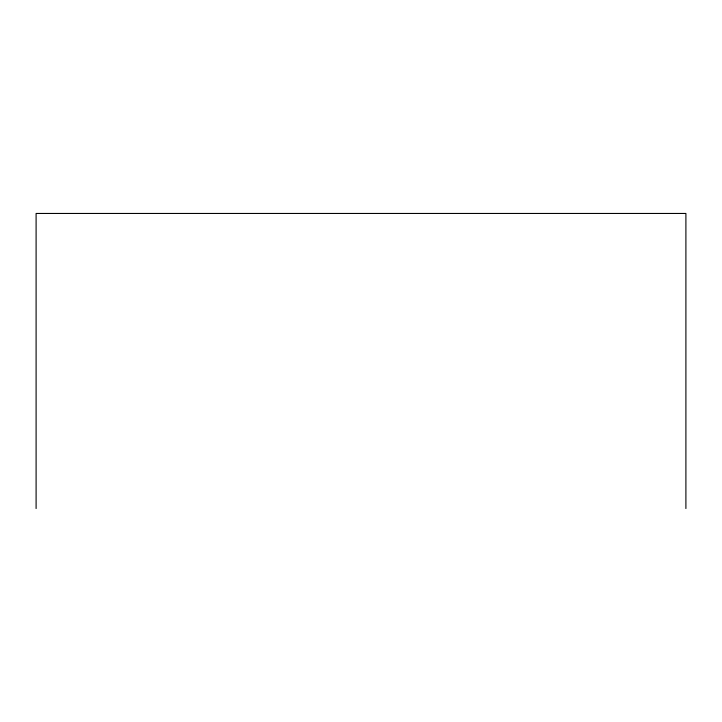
<?xml version="1.0" encoding="UTF-8"?>
<svg xmlns="http://www.w3.org/2000/svg" width="722" height="722" viewBox="0 0 722 722"><rect width="100%" height="100%" fill="white"/><g stroke="black" fill="none" stroke-linecap="round" stroke-linejoin="round"><path stroke-width="1.08" d="M685.9 508.541L685.9 213.459L36.1 213.459L36.1 508.541"/></g></svg>
